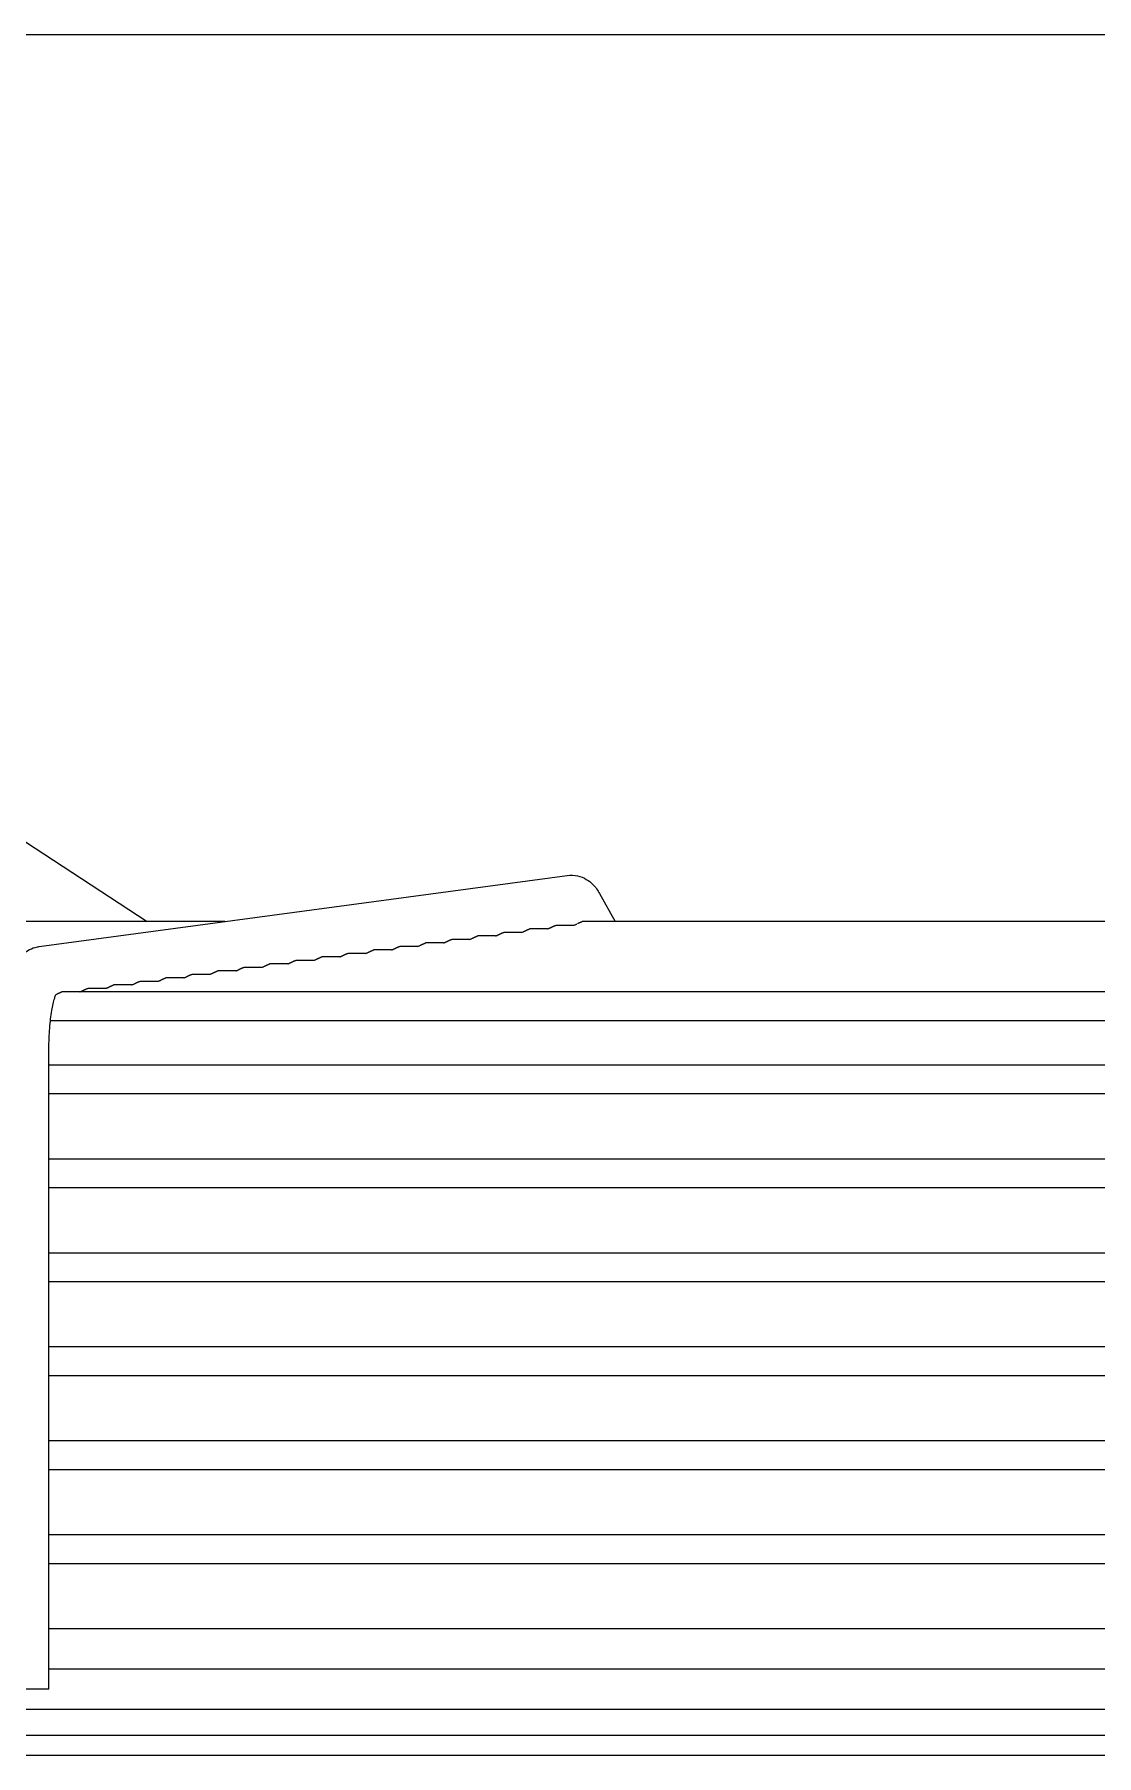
# Model space of a CAD drawing. Header units: millimetres. Extents: x 16200 to 32328, y 19251 to 29476.
# Drawn here: x 16832.98 to 16837.07, y 19603.94 to 19610.58 of the extents above; entities that cross this region are included whole.
import ezdxf

# ---------------------------------------------------------------- set-up
doc = ezdxf.new("R2010")
doc.units = ezdxf.units.MM
doc.header["$LTSCALE"] = 5
doc.layers.add('UNIT', color=6, linetype='Continuous')

msp = doc.modelspace()

# ---------------------------------------------------------------- linework, layer by layer
at = {"layer": 'UNIT'}
for p, q in [((16832.0496, 19610.5774), (16842.1289, 19610.5774)), ((16832.4742, 19607.7721), (16833.4111, 19607.1581)), ((16832.9944, 19607.0615), (16835.0299, 19607.3361)), ((16835.1548, 19607.2662), (16835.2147, 19607.1581)), ((16833.7106, 19607.1581), (16832.205, 19607.1581)), ((16834.7541, 19607.1029), (16834.6854, 19607.1029)), ((16834.8543, 19607.1164), (16834.7856, 19607.1164)), ((16834.9545, 19607.1299), (16834.8858, 19607.1299)), ((16835.0544, 19607.1434), (16834.986, 19607.1434)), ((16839.0905, 19607.1581), (16835.0879, 19607.1581)), ((16834.2532, 19607.0354), (16834.1842, 19607.0354)), ((16834.3534, 19607.0489), (16834.2845, 19607.0489)), ((16834.4536, 19607.0624), (16834.3847, 19607.0624)), ((16834.5537, 19607.0759), (16834.4849, 19607.0759)), ((16834.6539, 19607.0894), (16834.5851, 19607.0894)), ((16833.7523, 19606.9679), (16833.6831, 19606.9679)), ((16833.8525, 19606.9814), (16833.7834, 19606.9814)), ((16833.9526, 19606.9949), (16833.8836, 19606.9949)), ((16834.0528, 19607.0084), (16833.9838, 19607.0084)), ((16834.153, 19607.0219), (16834.084, 19607.0219)), ((16833.2513, 19606.9004), (16833.182, 19606.9004)), ((16833.3515, 19606.9139), (16833.2822, 19606.9139)), ((16833.4517, 19606.9274), (16833.3825, 19606.9274)), ((16833.5519, 19606.9409), (16833.4827, 19606.9409)), ((16833.6521, 19606.9544), (16833.5829, 19606.9544)), ((16841.0967, 19606.8869), (16833.0818, 19606.8869)), ((16833.0381, 19606.7767), (16841.1403, 19606.7767)), ((16833.0323, 19604.1995), (16833.0323, 19606.6689)), ((16841.1462, 19606.605), (16833.0323, 19606.605)), ((16833.0612, 19606.6064), (16833.0633, 19606.605)), ((16833.8109, 19606.6064), (16833.8109, 19606.605)), ((16833.0323, 19606.4948), (16841.1462, 19606.4948)), ((16841.1462, 19606.2428), (16833.0323, 19606.2428)), ((16833.0323, 19606.1326), (16841.1462, 19606.1326)), ((16841.1462, 19605.8806), (16833.0323, 19605.8806)), ((16833.0323, 19605.7704), (16841.1462, 19605.7704)), ((16841.1462, 19605.5184), (16833.0323, 19605.5184)), ((16833.0323, 19605.4081), (16841.1462, 19605.4081)), ((16841.1462, 19605.1562), (16833.0323, 19605.1562)), ((16833.0323, 19605.0459), (16841.1462, 19605.0459)), ((16841.1462, 19604.794), (16833.0323, 19604.794)), ((16833.0323, 19604.6837), (16841.1462, 19604.6837)), ((16841.1462, 19604.4318), (16833.0323, 19604.4318)), ((16833.0323, 19604.2782), (16841.1462, 19604.2782)), ((16833.0323, 19604.1995), (16832.8354, 19604.1995)), ((16832.4632, 19604.1227), (16841.7152, 19604.1227)), ((16820.2191, 19604.0223), (16853.9593, 19604.0223)), ((16853.9593, 19603.9436), (16820.2191, 19603.9436))]:
    msp.add_line(p, q, dxfattribs=at)
for start_param, end_param in [(0.23649, 0.259134), (1.752338, 1.774981)]:
    msp.add_ellipse((16835.3728, 19606.6705), major_axis=(-0.0861, -0.0478), ratio=0.875426, start_param=start_param, end_param=end_param, dxfattribs=at)
for points, knots in [([(16835.0299, 19607.3361), (16835.0432, 19607.3379), (16835.0572, 19607.3372), (16835.0829, 19607.3314), (16835.0943, 19607.3265), (16835.1133, 19607.3152), (16835.121, 19607.3089), (16835.1338, 19607.2964), (16835.1389, 19607.2903), (16835.1477, 19607.2782), (16835.1514, 19607.2722), (16835.1547, 19607.2663), (16835.1547, 19607.2662), (16835.1548, 19607.2662)], [3.1066861, 3.1066861, 3.1066861, 3.1066861, 3.1999885, 3.1999885, 3.2942363, 3.2942363, 3.388484, 3.388484, 3.4827318, 3.4827318, 3.5769796, 3.5769796, 3.577925, 3.577925, 3.577925, 3.577925]), ([(16834.6539, 19607.0894), (16834.6552, 19607.0898), (16834.6564, 19607.0903), (16834.6575, 19607.0907), (16834.6588, 19607.0912), (16834.66, 19607.0917), (16834.6612, 19607.0922), (16834.6624, 19607.0927), (16834.6635, 19607.0932), (16834.6646, 19607.0937), (16834.6657, 19607.0942), (16834.6667, 19607.0947), (16834.6677, 19607.0952), (16834.6687, 19607.0956), (16834.6696, 19607.0961), (16834.6705, 19607.0965), (16834.6714, 19607.0969), (16834.6723, 19607.0974), (16834.6731, 19607.0978), (16834.6739, 19607.0981), (16834.6746, 19607.0985), (16834.6754, 19607.0989), (16834.6761, 19607.0992), (16834.6768, 19607.0996), (16834.6774, 19607.0999), (16834.6781, 19607.1002), (16834.6787, 19607.1005), (16834.6793, 19607.1008), (16834.6799, 19607.101), (16834.6804, 19607.1013), (16834.6809, 19607.1015), (16834.6814, 19607.1017), (16834.6819, 19607.1019), (16834.6823, 19607.1021), (16834.6828, 19607.1022), (16834.6832, 19607.1024), (16834.6835, 19607.1025), (16834.6839, 19607.1026), (16834.6842, 19607.1027), (16834.6845, 19607.1028), (16834.6848, 19607.1028), (16834.6851, 19607.1029), (16834.6853, 19607.1029), (16834.6853, 19607.1029), (16834.6853, 19607.1029), (16834.6854, 19607.1029)], [0.1730327, 0.1730327, 0.1730327, 0.1730327, 0.195122, 0.195122, 0.195122, 0.2195122, 0.2195122, 0.2195122, 0.2439024, 0.2439024, 0.2439024, 0.2682927, 0.2682927, 0.2682927, 0.2926829, 0.2926829, 0.2926829, 0.3170732, 0.3170732, 0.3170732, 0.3414634, 0.3414634, 0.3414634, 0.3658537, 0.3658537, 0.3658537, 0.3902439, 0.3902439, 0.3902439, 0.4146341, 0.4146341, 0.4146341, 0.4390244, 0.4390244, 0.4390244, 0.4634146, 0.4634146, 0.4634146, 0.4878049, 0.4878049, 0.4878049, 0.5121951, 0.5121951, 0.5121951, 0.5157186, 0.5157186, 0.5157186, 0.5157186]), ([(16834.7541, 19607.1029), (16834.7554, 19607.1033), (16834.7566, 19607.1038), (16834.7578, 19607.1042), (16834.759, 19607.1048), (16834.7603, 19607.1053), (16834.7615, 19607.1058), (16834.7626, 19607.1063), (16834.7638, 19607.1068), (16834.7648, 19607.1072), (16834.7659, 19607.1077), (16834.7669, 19607.1082), (16834.7679, 19607.1087), (16834.7689, 19607.1091), (16834.7698, 19607.1096), (16834.7707, 19607.11), (16834.7716, 19607.1104), (16834.7725, 19607.1109), (16834.7733, 19607.1113), (16834.7741, 19607.1117), (16834.7749, 19607.112), (16834.7756, 19607.1124), (16834.7763, 19607.1127), (16834.777, 19607.1131), (16834.7777, 19607.1134), (16834.7783, 19607.1137), (16834.7789, 19607.114), (16834.7795, 19607.1143), (16834.7801, 19607.1145), (16834.7806, 19607.1148), (16834.7811, 19607.115), (16834.7816, 19607.1152), (16834.7821, 19607.1154), (16834.7826, 19607.1156), (16834.783, 19607.1157), (16834.7834, 19607.1159), (16834.7837, 19607.116), (16834.7841, 19607.1161), (16834.7844, 19607.1162), (16834.7847, 19607.1163), (16834.785, 19607.1163), (16834.7853, 19607.1164), (16834.7855, 19607.1164), (16834.7855, 19607.1164), (16834.7856, 19607.1164), (16834.7856, 19607.1164)], [0.17268, 0.17268, 0.17268, 0.17268, 0.195122, 0.195122, 0.195122, 0.2195122, 0.2195122, 0.2195122, 0.2439024, 0.2439024, 0.2439024, 0.2682927, 0.2682927, 0.2682927, 0.2926829, 0.2926829, 0.2926829, 0.3170732, 0.3170732, 0.3170732, 0.3414634, 0.3414634, 0.3414634, 0.3658537, 0.3658537, 0.3658537, 0.3902439, 0.3902439, 0.3902439, 0.4146341, 0.4146341, 0.4146341, 0.4390244, 0.4390244, 0.4390244, 0.4634146, 0.4634146, 0.4634146, 0.4878049, 0.4878049, 0.4878049, 0.5121951, 0.5121951, 0.5121951, 0.515732, 0.515732, 0.515732, 0.515732]), ([(16834.8543, 19607.1164), (16834.8556, 19607.1168), (16834.8568, 19607.1173), (16834.858, 19607.1178), (16834.8593, 19607.1183), (16834.8605, 19607.1188), (16834.8617, 19607.1193), (16834.8629, 19607.1198), (16834.864, 19607.1203), (16834.8651, 19607.1207), (16834.8661, 19607.1212), (16834.8672, 19607.1217), (16834.8682, 19607.1222), (16834.8691, 19607.1226), (16834.8701, 19607.1231), (16834.871, 19607.1235), (16834.8719, 19607.1239), (16834.8727, 19607.1244), (16834.8735, 19607.1248), (16834.8743, 19607.1252), (16834.8751, 19607.1255), (16834.8758, 19607.1259), (16834.8766, 19607.1262), (16834.8773, 19607.1266), (16834.8779, 19607.1269), (16834.8786, 19607.1272), (16834.8792, 19607.1275), (16834.8797, 19607.1278), (16834.8803, 19607.128), (16834.8809, 19607.1283), (16834.8814, 19607.1285), (16834.8819, 19607.1287), (16834.8823, 19607.1289), (16834.8828, 19607.1291), (16834.8832, 19607.1292), (16834.8836, 19607.1294), (16834.884, 19607.1295), (16834.8843, 19607.1296), (16834.8847, 19607.1297), (16834.885, 19607.1298), (16834.8852, 19607.1298), (16834.8855, 19607.1298), (16834.8857, 19607.1299), (16834.8858, 19607.1299), (16834.8858, 19607.1299), (16834.8858, 19607.1299)], [0.1723275, 0.1723275, 0.1723275, 0.1723275, 0.195122, 0.195122, 0.195122, 0.2195122, 0.2195122, 0.2195122, 0.2439024, 0.2439024, 0.2439024, 0.2682927, 0.2682927, 0.2682927, 0.2926829, 0.2926829, 0.2926829, 0.3170732, 0.3170732, 0.3170732, 0.3414634, 0.3414634, 0.3414634, 0.3658537, 0.3658537, 0.3658537, 0.3902439, 0.3902439, 0.3902439, 0.4146341, 0.4146341, 0.4146341, 0.4390244, 0.4390244, 0.4390244, 0.4634146, 0.4634146, 0.4634146, 0.4878049, 0.4878049, 0.4878049, 0.5121951, 0.5121951, 0.5121951, 0.5157454, 0.5157454, 0.5157454, 0.5157454]), ([(16834.9545, 19607.1299), (16834.9558, 19607.1303), (16834.957, 19607.1308), (16834.9582, 19607.1313), (16834.9595, 19607.1318), (16834.9608, 19607.1323), (16834.9619, 19607.1328), (16834.9631, 19607.1333), (16834.9642, 19607.1338), (16834.9653, 19607.1343), (16834.9664, 19607.1347), (16834.9674, 19607.1352), (16834.9684, 19607.1357), (16834.9694, 19607.1361), (16834.9703, 19607.1366), (16834.9712, 19607.137), (16834.9721, 19607.1374), (16834.973, 19607.1379), (16834.9738, 19607.1383), (16834.9746, 19607.1387), (16834.9753, 19607.139), (16834.9761, 19607.1394), (16834.9768, 19607.1397), (16834.9775, 19607.1401), (16834.9781, 19607.1404), (16834.9788, 19607.1407), (16834.9794, 19607.141), (16834.98, 19607.1413), (16834.9806, 19607.1415), (16834.9811, 19607.1418), (16834.9816, 19607.142), (16834.9821, 19607.1422), (16834.9826, 19607.1424), (16834.983, 19607.1426), (16834.9834, 19607.1427), (16834.9838, 19607.1429), (16834.9842, 19607.143), (16834.9846, 19607.1431), (16834.9849, 19607.1432), (16834.9852, 19607.1432), (16834.9855, 19607.1433), (16834.9857, 19607.1433), (16834.9859, 19607.1434), (16834.986, 19607.1434), (16834.986, 19607.1434), (16834.986, 19607.1434)], [0.1719755, 0.1719755, 0.1719755, 0.1719755, 0.195122, 0.195122, 0.195122, 0.2195122, 0.2195122, 0.2195122, 0.2439024, 0.2439024, 0.2439024, 0.2682927, 0.2682927, 0.2682927, 0.2926829, 0.2926829, 0.2926829, 0.3170732, 0.3170732, 0.3170732, 0.3414634, 0.3414634, 0.3414634, 0.3658537, 0.3658537, 0.3658537, 0.3902439, 0.3902439, 0.3902439, 0.4146341, 0.4146341, 0.4146341, 0.4390244, 0.4390244, 0.4390244, 0.4634146, 0.4634146, 0.4634146, 0.4878049, 0.4878049, 0.4878049, 0.5121951, 0.5121951, 0.5121951, 0.5157586, 0.5157586, 0.5157586, 0.5157586]), ([(16835.0544, 19607.1434), (16835.0547, 19607.1435), (16835.055, 19607.1436), (16835.0553, 19607.1437), (16835.0567, 19607.1442), (16835.0581, 19607.1447), (16835.0594, 19607.1453), (16835.0607, 19607.1458), (16835.062, 19607.1463), (16835.0632, 19607.1469), (16835.0644, 19607.1474), (16835.0656, 19607.1479), (16835.0667, 19607.1484)], [0.16559879, 0.16559879, 0.16559879, 0.16559879, 0.17073171, 0.17073171, 0.17073171, 0.19512195, 0.19512195, 0.19512195, 0.2195122, 0.2195122, 0.2195122, 0.24390244, 0.24390244, 0.24390244, 0.24390244]), ([(16835.0698, 19607.15), (16835.0708, 19607.1504), (16835.0718, 19607.1509), (16835.0727, 19607.1514), (16835.0736, 19607.1518), (16835.0745, 19607.1523), (16835.0753, 19607.1527), (16835.0762, 19607.1531), (16835.0769, 19607.1535), (16835.0777, 19607.1539), (16835.0784, 19607.1543), (16835.0791, 19607.1546), (16835.0798, 19607.155), (16835.0805, 19607.1553), (16835.0811, 19607.1556), (16835.0817, 19607.1559), (16835.0823, 19607.1562), (16835.0829, 19607.1564), (16835.0834, 19607.1567), (16835.0839, 19607.1569), (16835.0844, 19607.1571), (16835.0848, 19607.1573), (16835.0853, 19607.1575), (16835.0857, 19607.1576), (16835.0861, 19607.1577), (16835.0864, 19607.1579), (16835.0868, 19607.1579), (16835.0871, 19607.158), (16835.0874, 19607.1581), (16835.0876, 19607.1581), (16835.0879, 19607.1581), (16835.0879, 19607.1581), (16835.0879, 19607.1581), (16835.0879, 19607.1581)], [0.2682927, 0.2682927, 0.2682927, 0.2682927, 0.2926829, 0.2926829, 0.2926829, 0.3170732, 0.3170732, 0.3170732, 0.3414634, 0.3414634, 0.3414634, 0.3658537, 0.3658537, 0.3658537, 0.3902439, 0.3902439, 0.3902439, 0.4146341, 0.4146341, 0.4146341, 0.4390244, 0.4390244, 0.4390244, 0.4634146, 0.4634146, 0.4634146, 0.4878049, 0.4878049, 0.4878049, 0.5121951, 0.5121951, 0.5121951, 0.5152045, 0.5152045, 0.5152045, 0.5152045]), ([(16832.8354, 19606.6689), (16832.8354, 19606.7017), (16832.8367, 19606.7345), (16832.8419, 19606.7979), (16832.8458, 19606.8283), (16832.8562, 19606.8852), (16832.8626, 19606.9115), (16832.8792, 19606.9601), (16832.8887, 19606.9825), (16832.9125, 19607.0152), (16832.9216, 19607.0257), (16832.9477, 19607.0462), (16832.9659, 19607.0562), (16832.99, 19607.0608), (16832.9922, 19607.0612), (16832.9944, 19607.0615)], [1.570796, 1.570796, 1.570796, 1.570796, 1.877974, 1.877974, 2.185152, 2.185152, 2.49233, 2.49233, 2.799508, 2.799508, 2.940974, 2.940974, 3.091858, 3.091858, 3.106686, 3.106686, 3.106686, 3.106686]), ([(16834.153, 19607.0219), (16834.1541, 19607.0223), (16834.1553, 19607.0227), (16834.1563, 19607.0232), (16834.1576, 19607.0237), (16834.1588, 19607.0242), (16834.16, 19607.0247), (16834.1612, 19607.0252), (16834.1623, 19607.0257), (16834.1634, 19607.0262), (16834.1645, 19607.0267), (16834.1655, 19607.0271), (16834.1665, 19607.0276), (16834.1675, 19607.0281), (16834.1684, 19607.0285), (16834.1693, 19607.029), (16834.1702, 19607.0294), (16834.1711, 19607.0298), (16834.1719, 19607.0302), (16834.1727, 19607.0306), (16834.1735, 19607.031), (16834.1742, 19607.0314), (16834.1749, 19607.0317), (16834.1756, 19607.0321), (16834.1763, 19607.0324), (16834.177, 19607.0327), (16834.1776, 19607.033), (16834.1781, 19607.0333), (16834.1787, 19607.0335), (16834.1793, 19607.0338), (16834.1798, 19607.034), (16834.1803, 19607.0342), (16834.1808, 19607.0344), (16834.1812, 19607.0346), (16834.1816, 19607.0348), (16834.182, 19607.0349), (16834.1824, 19607.035), (16834.1828, 19607.0351), (16834.1831, 19607.0352), (16834.1834, 19607.0353), (16834.1837, 19607.0353), (16834.1839, 19607.0354), (16834.1842, 19607.0354), (16834.1842, 19607.0354), (16834.1842, 19607.0354), (16834.1842, 19607.0354)], [0.1747945, 0.1747945, 0.1747945, 0.1747945, 0.195122, 0.195122, 0.195122, 0.2195122, 0.2195122, 0.2195122, 0.2439024, 0.2439024, 0.2439024, 0.2682927, 0.2682927, 0.2682927, 0.2926829, 0.2926829, 0.2926829, 0.3170732, 0.3170732, 0.3170732, 0.3414634, 0.3414634, 0.3414634, 0.3658537, 0.3658537, 0.3658537, 0.3902439, 0.3902439, 0.3902439, 0.4146341, 0.4146341, 0.4146341, 0.4390244, 0.4390244, 0.4390244, 0.4634146, 0.4634146, 0.4634146, 0.4878049, 0.4878049, 0.4878049, 0.5121951, 0.5121951, 0.5121951, 0.5156505, 0.5156505, 0.5156505, 0.5156505]), ([(16834.2532, 19607.0354), (16834.2544, 19607.0358), (16834.2555, 19607.0362), (16834.2566, 19607.0367), (16834.2578, 19607.0372), (16834.2591, 19607.0377), (16834.2603, 19607.0382), (16834.2614, 19607.0387), (16834.2626, 19607.0392), (16834.2637, 19607.0397), (16834.2647, 19607.0402), (16834.2658, 19607.0407), (16834.2668, 19607.0411), (16834.2677, 19607.0416), (16834.2687, 19607.042), (16834.2696, 19607.0425), (16834.2705, 19607.0429), (16834.2713, 19607.0433), (16834.2721, 19607.0437), (16834.2729, 19607.0441), (16834.2737, 19607.0445), (16834.2744, 19607.0449), (16834.2752, 19607.0452), (16834.2759, 19607.0456), (16834.2765, 19607.0459), (16834.2772, 19607.0462), (16834.2778, 19607.0465), (16834.2784, 19607.0468), (16834.279, 19607.047), (16834.2795, 19607.0473), (16834.28, 19607.0475), (16834.2805, 19607.0477), (16834.281, 19607.0479), (16834.2814, 19607.0481), (16834.2819, 19607.0483), (16834.2823, 19607.0484), (16834.2826, 19607.0485), (16834.283, 19607.0486), (16834.2833, 19607.0487), (16834.2836, 19607.0488), (16834.2839, 19607.0488), (16834.2842, 19607.0489), (16834.2844, 19607.0489), (16834.2844, 19607.0489), (16834.2844, 19607.0489), (16834.2845, 19607.0489)], [0.1744428, 0.1744428, 0.1744428, 0.1744428, 0.195122, 0.195122, 0.195122, 0.2195122, 0.2195122, 0.2195122, 0.2439024, 0.2439024, 0.2439024, 0.2682927, 0.2682927, 0.2682927, 0.2926829, 0.2926829, 0.2926829, 0.3170732, 0.3170732, 0.3170732, 0.3414634, 0.3414634, 0.3414634, 0.3658537, 0.3658537, 0.3658537, 0.3902439, 0.3902439, 0.3902439, 0.4146341, 0.4146341, 0.4146341, 0.4390244, 0.4390244, 0.4390244, 0.4634146, 0.4634146, 0.4634146, 0.4878049, 0.4878049, 0.4878049, 0.5121951, 0.5121951, 0.5121951, 0.5156642, 0.5156642, 0.5156642, 0.5156642]), ([(16834.3534, 19607.0489), (16834.3546, 19607.0493), (16834.3557, 19607.0498), (16834.3568, 19607.0502), (16834.3581, 19607.0507), (16834.3593, 19607.0512), (16834.3605, 19607.0517), (16834.3617, 19607.0522), (16834.3628, 19607.0527), (16834.3639, 19607.0532), (16834.365, 19607.0537), (16834.366, 19607.0542), (16834.367, 19607.0546), (16834.368, 19607.0551), (16834.3689, 19607.0555), (16834.3698, 19607.056), (16834.3707, 19607.0564), (16834.3716, 19607.0568), (16834.3724, 19607.0572), (16834.3732, 19607.0576), (16834.3739, 19607.058), (16834.3747, 19607.0584), (16834.3754, 19607.0587), (16834.3761, 19607.0591), (16834.3768, 19607.0594), (16834.3774, 19607.0597), (16834.378, 19607.06), (16834.3786, 19607.0603), (16834.3792, 19607.0605), (16834.3797, 19607.0608), (16834.3802, 19607.061), (16834.3807, 19607.0612), (16834.3812, 19607.0614), (16834.3816, 19607.0616), (16834.3821, 19607.0618), (16834.3825, 19607.0619), (16834.3828, 19607.062), (16834.3832, 19607.0621), (16834.3835, 19607.0622), (16834.3838, 19607.0623), (16834.3841, 19607.0623), (16834.3844, 19607.0624), (16834.3846, 19607.0624), (16834.3846, 19607.0624), (16834.3847, 19607.0624), (16834.3847, 19607.0624)], [0.1740907, 0.1740907, 0.1740907, 0.1740907, 0.195122, 0.195122, 0.195122, 0.2195122, 0.2195122, 0.2195122, 0.2439024, 0.2439024, 0.2439024, 0.2682927, 0.2682927, 0.2682927, 0.2926829, 0.2926829, 0.2926829, 0.3170732, 0.3170732, 0.3170732, 0.3414634, 0.3414634, 0.3414634, 0.3658537, 0.3658537, 0.3658537, 0.3902439, 0.3902439, 0.3902439, 0.4146341, 0.4146341, 0.4146341, 0.4390244, 0.4390244, 0.4390244, 0.4634146, 0.4634146, 0.4634146, 0.4878049, 0.4878049, 0.4878049, 0.5121951, 0.5121951, 0.5121951, 0.5156779, 0.5156779, 0.5156779, 0.5156779]), ([(16834.4536, 19607.0624), (16834.4548, 19607.0628), (16834.4559, 19607.0633), (16834.457, 19607.0637), (16834.4583, 19607.0642), (16834.4596, 19607.0647), (16834.4607, 19607.0652), (16834.4619, 19607.0657), (16834.463, 19607.0662), (16834.4641, 19607.0667), (16834.4652, 19607.0672), (16834.4662, 19607.0677), (16834.4672, 19607.0681), (16834.4682, 19607.0686), (16834.4691, 19607.0691), (16834.47, 19607.0695), (16834.4709, 19607.0699), (16834.4718, 19607.0703), (16834.4726, 19607.0707), (16834.4734, 19607.0711), (16834.4742, 19607.0715), (16834.4749, 19607.0719), (16834.4756, 19607.0722), (16834.4763, 19607.0726), (16834.477, 19607.0729), (16834.4776, 19607.0732), (16834.4783, 19607.0735), (16834.4788, 19607.0738), (16834.4794, 19607.074), (16834.48, 19607.0743), (16834.4805, 19607.0745), (16834.481, 19607.0747), (16834.4814, 19607.0749), (16834.4819, 19607.0751), (16834.4823, 19607.0752), (16834.4827, 19607.0754), (16834.4831, 19607.0755), (16834.4834, 19607.0756), (16834.4838, 19607.0757), (16834.4841, 19607.0758), (16834.4843, 19607.0758), (16834.4846, 19607.0759), (16834.4848, 19607.0759), (16834.4849, 19607.0759), (16834.4849, 19607.0759), (16834.4849, 19607.0759)], [0.1737382, 0.1737382, 0.1737382, 0.1737382, 0.195122, 0.195122, 0.195122, 0.2195122, 0.2195122, 0.2195122, 0.2439024, 0.2439024, 0.2439024, 0.2682927, 0.2682927, 0.2682927, 0.2926829, 0.2926829, 0.2926829, 0.3170732, 0.3170732, 0.3170732, 0.3414634, 0.3414634, 0.3414634, 0.3658537, 0.3658537, 0.3658537, 0.3902439, 0.3902439, 0.3902439, 0.4146341, 0.4146341, 0.4146341, 0.4390244, 0.4390244, 0.4390244, 0.4634146, 0.4634146, 0.4634146, 0.4878049, 0.4878049, 0.4878049, 0.5121951, 0.5121951, 0.5121951, 0.5156915, 0.5156915, 0.5156915, 0.5156915]), ([(16834.5537, 19607.0759), (16834.555, 19607.0763), (16834.5561, 19607.0768), (16834.5573, 19607.0772), (16834.5586, 19607.0777), (16834.5598, 19607.0782), (16834.561, 19607.0787), (16834.5622, 19607.0792), (16834.5633, 19607.0797), (16834.5644, 19607.0802), (16834.5654, 19607.0807), (16834.5665, 19607.0812), (16834.5675, 19607.0816), (16834.5684, 19607.0821), (16834.5694, 19607.0826), (16834.5703, 19607.083), (16834.5712, 19607.0834), (16834.572, 19607.0838), (16834.5728, 19607.0842), (16834.5736, 19607.0846), (16834.5744, 19607.085), (16834.5751, 19607.0854), (16834.5759, 19607.0857), (16834.5766, 19607.0861), (16834.5772, 19607.0864), (16834.5779, 19607.0867), (16834.5785, 19607.087), (16834.5791, 19607.0873), (16834.5796, 19607.0875), (16834.5802, 19607.0878), (16834.5807, 19607.088), (16834.5812, 19607.0882), (16834.5817, 19607.0884), (16834.5821, 19607.0886), (16834.5825, 19607.0887), (16834.5829, 19607.0889), (16834.5833, 19607.089), (16834.5837, 19607.0891), (16834.584, 19607.0892), (16834.5843, 19607.0893), (16834.5846, 19607.0893), (16834.5848, 19607.0894), (16834.5851, 19607.0894), (16834.5851, 19607.0894), (16834.5851, 19607.0894), (16834.5851, 19607.0894)], [0.1733855, 0.1733855, 0.1733855, 0.1733855, 0.195122, 0.195122, 0.195122, 0.2195122, 0.2195122, 0.2195122, 0.2439024, 0.2439024, 0.2439024, 0.2682927, 0.2682927, 0.2682927, 0.2926829, 0.2926829, 0.2926829, 0.3170732, 0.3170732, 0.3170732, 0.3414634, 0.3414634, 0.3414634, 0.3658537, 0.3658537, 0.3658537, 0.3902439, 0.3902439, 0.3902439, 0.4146341, 0.4146341, 0.4146341, 0.4390244, 0.4390244, 0.4390244, 0.4634146, 0.4634146, 0.4634146, 0.4878049, 0.4878049, 0.4878049, 0.5121951, 0.5121951, 0.5121951, 0.5157051, 0.5157051, 0.5157051, 0.5157051]), ([(16833.6521, 19606.9544), (16833.6531, 19606.9548), (16833.6541, 19606.9552), (16833.6551, 19606.9556), (16833.6564, 19606.9561), (16833.6576, 19606.9566), (16833.6588, 19606.9571), (16833.66, 19606.9576), (16833.6611, 19606.9581), (16833.6622, 19606.9586), (16833.6633, 19606.9591), (16833.6644, 19606.9596), (16833.6653, 19606.9601), (16833.6663, 19606.9605), (16833.6673, 19606.961), (16833.6682, 19606.9614), (16833.6691, 19606.9619), (16833.6699, 19606.9623), (16833.6707, 19606.9627), (16833.6716, 19606.9631), (16833.6723, 19606.9635), (16833.6731, 19606.9639), (16833.6738, 19606.9642), (16833.6745, 19606.9646), (16833.6751, 19606.9649), (16833.6758, 19606.9652), (16833.6764, 19606.9655), (16833.677, 19606.9658), (16833.6776, 19606.966), (16833.6781, 19606.9663), (16833.6786, 19606.9665), (16833.6792, 19606.9667), (16833.6796, 19606.9669), (16833.6801, 19606.9671), (16833.6805, 19606.9673), (16833.6809, 19606.9674), (16833.6813, 19606.9675), (16833.6816, 19606.9677), (16833.682, 19606.9677), (16833.6823, 19606.9678), (16833.6826, 19606.9679), (16833.6828, 19606.9679), (16833.683, 19606.9679), (16833.6831, 19606.9679), (16833.6831, 19606.9679), (16833.6831, 19606.9679)], [0.1765439, 0.1765439, 0.1765439, 0.1765439, 0.195122, 0.195122, 0.195122, 0.2195122, 0.2195122, 0.2195122, 0.2439024, 0.2439024, 0.2439024, 0.2682927, 0.2682927, 0.2682927, 0.2926829, 0.2926829, 0.2926829, 0.3170732, 0.3170732, 0.3170732, 0.3414634, 0.3414634, 0.3414634, 0.3658537, 0.3658537, 0.3658537, 0.3902439, 0.3902439, 0.3902439, 0.4146341, 0.4146341, 0.4146341, 0.4390244, 0.4390244, 0.4390244, 0.4634146, 0.4634146, 0.4634146, 0.4878049, 0.4878049, 0.4878049, 0.5121951, 0.5121951, 0.5121951, 0.5155818, 0.5155818, 0.5155818, 0.5155818]), ([(16833.7523, 19606.9679), (16833.7533, 19606.9683), (16833.7544, 19606.9687), (16833.7554, 19606.9691), (16833.7566, 19606.9696), (16833.7579, 19606.9701), (16833.7591, 19606.9706), (16833.7603, 19606.9711), (16833.7614, 19606.9716), (16833.7625, 19606.9721), (16833.7636, 19606.9726), (16833.7646, 19606.9731), (16833.7656, 19606.9736), (16833.7666, 19606.9741), (16833.7675, 19606.9745), (16833.7684, 19606.975), (16833.7693, 19606.9754), (16833.7702, 19606.9758), (16833.771, 19606.9762), (16833.7718, 19606.9766), (16833.7726, 19606.977), (16833.7733, 19606.9774), (16833.774, 19606.9777), (16833.7747, 19606.9781), (16833.7754, 19606.9784), (16833.776, 19606.9787), (16833.7767, 19606.979), (16833.7772, 19606.9793), (16833.7778, 19606.9795), (16833.7784, 19606.9798), (16833.7789, 19606.98), (16833.7794, 19606.9802), (16833.7798, 19606.9804), (16833.7803, 19606.9806), (16833.7807, 19606.9808), (16833.7811, 19606.9809), (16833.7815, 19606.981), (16833.7819, 19606.9811), (16833.7822, 19606.9812), (16833.7825, 19606.9813), (16833.7828, 19606.9814), (16833.783, 19606.9814), (16833.7833, 19606.9814), (16833.7833, 19606.9814), (16833.7833, 19606.9814), (16833.7834, 19606.9814)], [0.1761954, 0.1761954, 0.1761954, 0.1761954, 0.195122, 0.195122, 0.195122, 0.2195122, 0.2195122, 0.2195122, 0.2439024, 0.2439024, 0.2439024, 0.2682927, 0.2682927, 0.2682927, 0.2926829, 0.2926829, 0.2926829, 0.3170732, 0.3170732, 0.3170732, 0.3414634, 0.3414634, 0.3414634, 0.3658537, 0.3658537, 0.3658537, 0.3902439, 0.3902439, 0.3902439, 0.4146341, 0.4146341, 0.4146341, 0.4390244, 0.4390244, 0.4390244, 0.4634146, 0.4634146, 0.4634146, 0.4878049, 0.4878049, 0.4878049, 0.5121951, 0.5121951, 0.5121951, 0.5155955, 0.5155955, 0.5155955, 0.5155955]), ([(16833.8525, 19606.9814), (16833.8535, 19606.9818), (16833.8546, 19606.9822), (16833.8556, 19606.9826), (16833.8569, 19606.9831), (16833.8581, 19606.9836), (16833.8593, 19606.9841), (16833.8605, 19606.9847), (16833.8616, 19606.9852), (16833.8627, 19606.9856), (16833.8638, 19606.9861), (16833.8648, 19606.9866), (16833.8658, 19606.9871), (16833.8668, 19606.9876), (16833.8677, 19606.988), (16833.8686, 19606.9885), (16833.8695, 19606.9889), (16833.8704, 19606.9893), (16833.8712, 19606.9897), (16833.872, 19606.9901), (16833.8728, 19606.9905), (16833.8735, 19606.9909), (16833.8743, 19606.9912), (16833.875, 19606.9916), (16833.8756, 19606.9919), (16833.8763, 19606.9922), (16833.8769, 19606.9925), (16833.8775, 19606.9928), (16833.878, 19606.993), (16833.8786, 19606.9933), (16833.8791, 19606.9935), (16833.8796, 19606.9937), (16833.8801, 19606.9939), (16833.8805, 19606.9941), (16833.8809, 19606.9943), (16833.8814, 19606.9944), (16833.8817, 19606.9945), (16833.8821, 19606.9946), (16833.8824, 19606.9947), (16833.8827, 19606.9948), (16833.883, 19606.9949), (16833.8833, 19606.9949), (16833.8835, 19606.9949), (16833.8835, 19606.9949), (16833.8835, 19606.9949), (16833.8836, 19606.9949)], [0.1758462, 0.1758462, 0.1758462, 0.1758462, 0.195122, 0.195122, 0.195122, 0.2195122, 0.2195122, 0.2195122, 0.2439024, 0.2439024, 0.2439024, 0.2682927, 0.2682927, 0.2682927, 0.2926829, 0.2926829, 0.2926829, 0.3170732, 0.3170732, 0.3170732, 0.3414634, 0.3414634, 0.3414634, 0.3658537, 0.3658537, 0.3658537, 0.3902439, 0.3902439, 0.3902439, 0.4146341, 0.4146341, 0.4146341, 0.4390244, 0.4390244, 0.4390244, 0.4634146, 0.4634146, 0.4634146, 0.4878049, 0.4878049, 0.4878049, 0.5121951, 0.5121951, 0.5121951, 0.5156093, 0.5156093, 0.5156093, 0.5156093]), ([(16833.9526, 19606.9949), (16833.9537, 19606.9953), (16833.9548, 19606.9957), (16833.9558, 19606.9961), (16833.9571, 19606.9966), (16833.9584, 19606.9972), (16833.9595, 19606.9977), (16833.9607, 19606.9982), (16833.9619, 19606.9987), (16833.9629, 19606.9992), (16833.964, 19606.9996), (16833.9651, 19607.0001), (16833.966, 19607.0006), (16833.967, 19607.0011), (16833.968, 19607.0015), (16833.9689, 19607.002), (16833.9698, 19607.0024), (16833.9706, 19607.0028), (16833.9714, 19607.0032), (16833.9723, 19607.0036), (16833.973, 19607.004), (16833.9738, 19607.0044), (16833.9745, 19607.0047), (16833.9752, 19607.0051), (16833.9758, 19607.0054), (16833.9765, 19607.0057), (16833.9771, 19607.006), (16833.9777, 19607.0063), (16833.9783, 19607.0065), (16833.9788, 19607.0068), (16833.9793, 19607.007), (16833.9798, 19607.0072), (16833.9803, 19607.0074), (16833.9807, 19607.0076), (16833.9812, 19607.0078), (16833.9816, 19607.0079), (16833.9819, 19607.008), (16833.9823, 19607.0081), (16833.9826, 19607.0082), (16833.9829, 19607.0083), (16833.9832, 19607.0084), (16833.9835, 19607.0084), (16833.9837, 19607.0084), (16833.9837, 19607.0084), (16833.9838, 19607.0084), (16833.9838, 19607.0084)], [0.1754963, 0.1754963, 0.1754963, 0.1754963, 0.195122, 0.195122, 0.195122, 0.2195122, 0.2195122, 0.2195122, 0.2439024, 0.2439024, 0.2439024, 0.2682927, 0.2682927, 0.2682927, 0.2926829, 0.2926829, 0.2926829, 0.3170732, 0.3170732, 0.3170732, 0.3414634, 0.3414634, 0.3414634, 0.3658537, 0.3658537, 0.3658537, 0.3902439, 0.3902439, 0.3902439, 0.4146341, 0.4146341, 0.4146341, 0.4390244, 0.4390244, 0.4390244, 0.4634146, 0.4634146, 0.4634146, 0.4878049, 0.4878049, 0.4878049, 0.5121951, 0.5121951, 0.5121951, 0.5156231, 0.5156231, 0.5156231, 0.5156231]), ([(16834.0528, 19607.0084), (16834.0539, 19607.0088), (16834.055, 19607.0092), (16834.0561, 19607.0096), (16834.0574, 19607.0102), (16834.0586, 19607.0107), (16834.0598, 19607.0112), (16834.061, 19607.0117), (16834.0621, 19607.0122), (16834.0632, 19607.0127), (16834.0643, 19607.0132), (16834.0653, 19607.0136), (16834.0663, 19607.0141), (16834.0673, 19607.0146), (16834.0682, 19607.015), (16834.0691, 19607.0155), (16834.07, 19607.0159), (16834.0709, 19607.0163), (16834.0717, 19607.0167), (16834.0725, 19607.0171), (16834.0733, 19607.0175), (16834.074, 19607.0179), (16834.0747, 19607.0182), (16834.0754, 19607.0186), (16834.0761, 19607.0189), (16834.0767, 19607.0192), (16834.0773, 19607.0195), (16834.0779, 19607.0198), (16834.0785, 19607.02), (16834.079, 19607.0203), (16834.0796, 19607.0205), (16834.0801, 19607.0207), (16834.0805, 19607.0209), (16834.081, 19607.0211), (16834.0814, 19607.0213), (16834.0818, 19607.0214), (16834.0822, 19607.0215), (16834.0825, 19607.0216), (16834.0829, 19607.0217), (16834.0832, 19607.0218), (16834.0835, 19607.0218), (16834.0837, 19607.0219), (16834.0839, 19607.0219), (16834.084, 19607.0219), (16834.084, 19607.0219), (16834.084, 19607.0219)], [0.1751457, 0.1751457, 0.1751457, 0.1751457, 0.195122, 0.195122, 0.195122, 0.2195122, 0.2195122, 0.2195122, 0.2439024, 0.2439024, 0.2439024, 0.2682927, 0.2682927, 0.2682927, 0.2926829, 0.2926829, 0.2926829, 0.3170732, 0.3170732, 0.3170732, 0.3414634, 0.3414634, 0.3414634, 0.3658537, 0.3658537, 0.3658537, 0.3902439, 0.3902439, 0.3902439, 0.4146341, 0.4146341, 0.4146341, 0.4390244, 0.4390244, 0.4390244, 0.4634146, 0.4634146, 0.4634146, 0.4878049, 0.4878049, 0.4878049, 0.5121951, 0.5121951, 0.5121951, 0.5156368, 0.5156368, 0.5156368, 0.5156368]), ([(16833.1512, 19606.8869), (16833.1521, 19606.8873), (16833.153, 19606.8876), (16833.1539, 19606.888), (16833.1552, 19606.8885), (16833.1564, 19606.889), (16833.1576, 19606.8896), (16833.1588, 19606.8901), (16833.16, 19606.8906), (16833.161, 19606.8911), (16833.1621, 19606.8916), (16833.1632, 19606.8921), (16833.1642, 19606.8925), (16833.1652, 19606.893), (16833.1661, 19606.8935), (16833.167, 19606.8939), (16833.1679, 19606.8944), (16833.1688, 19606.8948), (16833.1696, 19606.8952), (16833.1704, 19606.8956), (16833.1712, 19606.896), (16833.1719, 19606.8964), (16833.1726, 19606.8967), (16833.1733, 19606.8971), (16833.174, 19606.8974), (16833.1747, 19606.8977), (16833.1753, 19606.898), (16833.1759, 19606.8983), (16833.1764, 19606.8986), (16833.177, 19606.8988), (16833.1775, 19606.899), (16833.178, 19606.8993), (16833.1785, 19606.8995), (16833.1789, 19606.8996), (16833.1794, 19606.8998), (16833.1798, 19606.8999), (16833.1801, 19606.9001), (16833.1805, 19606.9002), (16833.1808, 19606.9003), (16833.1811, 19606.9003), (16833.1814, 19606.9004), (16833.1817, 19606.9004), (16833.1819, 19606.9004), (16833.1819, 19606.9004), (16833.182, 19606.9004), (16833.182, 19606.9004)], [0.1782737, 0.1782737, 0.1782737, 0.1782737, 0.195122, 0.195122, 0.195122, 0.2195122, 0.2195122, 0.2195122, 0.2439024, 0.2439024, 0.2439024, 0.2682927, 0.2682927, 0.2682927, 0.2926829, 0.2926829, 0.2926829, 0.3170732, 0.3170732, 0.3170732, 0.3414634, 0.3414634, 0.3414634, 0.3658537, 0.3658537, 0.3658537, 0.3902439, 0.3902439, 0.3902439, 0.4146341, 0.4146341, 0.4146341, 0.4390244, 0.4390244, 0.4390244, 0.4634146, 0.4634146, 0.4634146, 0.4878049, 0.4878049, 0.4878049, 0.5121951, 0.5121951, 0.5121951, 0.5155129, 0.5155129, 0.5155129, 0.5155129]), ([(16833.2513, 19606.9004), (16833.2523, 19606.9008), (16833.2532, 19606.9012), (16833.2541, 19606.9015), (16833.2554, 19606.902), (16833.2567, 19606.9026), (16833.2579, 19606.9031), (16833.2591, 19606.9036), (16833.2602, 19606.9041), (16833.2613, 19606.9046), (16833.2624, 19606.9051), (16833.2634, 19606.9056), (16833.2644, 19606.906), (16833.2654, 19606.9065), (16833.2663, 19606.907), (16833.2672, 19606.9074), (16833.2681, 19606.9079), (16833.269, 19606.9083), (16833.2698, 19606.9087), (16833.2706, 19606.9091), (16833.2714, 19606.9095), (16833.2721, 19606.9099), (16833.2729, 19606.9102), (16833.2736, 19606.9106), (16833.2742, 19606.9109), (16833.2749, 19606.9112), (16833.2755, 19606.9115), (16833.2761, 19606.9118), (16833.2767, 19606.9121), (16833.2772, 19606.9123), (16833.2777, 19606.9125), (16833.2782, 19606.9128), (16833.2787, 19606.9129), (16833.2792, 19606.9131), (16833.2796, 19606.9133), (16833.28, 19606.9134), (16833.2804, 19606.9136), (16833.2807, 19606.9137), (16833.2811, 19606.9138), (16833.2814, 19606.9138), (16833.2817, 19606.9139), (16833.2819, 19606.9139), (16833.2821, 19606.9139), (16833.2822, 19606.9139), (16833.2822, 19606.9139), (16833.2822, 19606.9139)], [0.1779295, 0.1779295, 0.1779295, 0.1779295, 0.195122, 0.195122, 0.195122, 0.2195122, 0.2195122, 0.2195122, 0.2439024, 0.2439024, 0.2439024, 0.2682927, 0.2682927, 0.2682927, 0.2926829, 0.2926829, 0.2926829, 0.3170732, 0.3170732, 0.3170732, 0.3414634, 0.3414634, 0.3414634, 0.3658537, 0.3658537, 0.3658537, 0.3902439, 0.3902439, 0.3902439, 0.4146341, 0.4146341, 0.4146341, 0.4390244, 0.4390244, 0.4390244, 0.4634146, 0.4634146, 0.4634146, 0.4878049, 0.4878049, 0.4878049, 0.5121951, 0.5121951, 0.5121951, 0.5155267, 0.5155267, 0.5155267, 0.5155267]), ([(16833.3515, 19606.9139), (16833.3525, 19606.9143), (16833.3535, 19606.9147), (16833.3544, 19606.915), (16833.3557, 19606.9156), (16833.3569, 19606.9161), (16833.3581, 19606.9166), (16833.3593, 19606.9171), (16833.3604, 19606.9176), (16833.3615, 19606.9181), (16833.3626, 19606.9186), (16833.3636, 19606.9191), (16833.3646, 19606.9196), (16833.3656, 19606.92), (16833.3666, 19606.9205), (16833.3675, 19606.9209), (16833.3684, 19606.9214), (16833.3692, 19606.9218), (16833.37, 19606.9222), (16833.3709, 19606.9226), (16833.3716, 19606.923), (16833.3724, 19606.9234), (16833.3731, 19606.9237), (16833.3738, 19606.9241), (16833.3745, 19606.9244), (16833.3751, 19606.9247), (16833.3757, 19606.925), (16833.3763, 19606.9253), (16833.3769, 19606.9256), (16833.3774, 19606.9258), (16833.378, 19606.926), (16833.3785, 19606.9262), (16833.3789, 19606.9264), (16833.3794, 19606.9266), (16833.3798, 19606.9268), (16833.3802, 19606.9269), (16833.3806, 19606.927), (16833.381, 19606.9272), (16833.3813, 19606.9273), (16833.3816, 19606.9273), (16833.3819, 19606.9274), (16833.3821, 19606.9274), (16833.3824, 19606.9274), (16833.3824, 19606.9274), (16833.3824, 19606.9274), (16833.3825, 19606.9274)], [0.1775844, 0.1775844, 0.1775844, 0.1775844, 0.195122, 0.195122, 0.195122, 0.2195122, 0.2195122, 0.2195122, 0.2439024, 0.2439024, 0.2439024, 0.2682927, 0.2682927, 0.2682927, 0.2926829, 0.2926829, 0.2926829, 0.3170732, 0.3170732, 0.3170732, 0.3414634, 0.3414634, 0.3414634, 0.3658537, 0.3658537, 0.3658537, 0.3902439, 0.3902439, 0.3902439, 0.4146341, 0.4146341, 0.4146341, 0.4390244, 0.4390244, 0.4390244, 0.4634146, 0.4634146, 0.4634146, 0.4878049, 0.4878049, 0.4878049, 0.5121951, 0.5121951, 0.5121951, 0.5155404, 0.5155404, 0.5155404, 0.5155404]), ([(16833.4517, 19606.9274), (16833.4527, 19606.9278), (16833.4537, 19606.9282), (16833.4546, 19606.9286), (16833.4559, 19606.9291), (16833.4572, 19606.9296), (16833.4583, 19606.9301), (16833.4595, 19606.9306), (16833.4607, 19606.9311), (16833.4618, 19606.9316), (16833.4628, 19606.9321), (16833.4639, 19606.9326), (16833.4649, 19606.9331), (16833.4659, 19606.9335), (16833.4668, 19606.934), (16833.4677, 19606.9344), (16833.4686, 19606.9349), (16833.4695, 19606.9353), (16833.4703, 19606.9357), (16833.4711, 19606.9361), (16833.4719, 19606.9365), (16833.4726, 19606.9369), (16833.4733, 19606.9372), (16833.474, 19606.9376), (16833.4747, 19606.9379), (16833.4753, 19606.9382), (16833.476, 19606.9385), (16833.4765, 19606.9388), (16833.4771, 19606.9391), (16833.4777, 19606.9393), (16833.4782, 19606.9395), (16833.4787, 19606.9397), (16833.4792, 19606.9399), (16833.4796, 19606.9401), (16833.48, 19606.9403), (16833.4804, 19606.9404), (16833.4808, 19606.9405), (16833.4812, 19606.9407), (16833.4815, 19606.9407), (16833.4818, 19606.9408), (16833.4821, 19606.9409), (16833.4824, 19606.9409), (16833.4826, 19606.9409), (16833.4826, 19606.9409), (16833.4826, 19606.9409), (16833.4827, 19606.9409)], [0.1772384, 0.1772384, 0.1772384, 0.1772384, 0.195122, 0.195122, 0.195122, 0.2195122, 0.2195122, 0.2195122, 0.2439024, 0.2439024, 0.2439024, 0.2682927, 0.2682927, 0.2682927, 0.2926829, 0.2926829, 0.2926829, 0.3170732, 0.3170732, 0.3170732, 0.3414634, 0.3414634, 0.3414634, 0.3658537, 0.3658537, 0.3658537, 0.3902439, 0.3902439, 0.3902439, 0.4146341, 0.4146341, 0.4146341, 0.4390244, 0.4390244, 0.4390244, 0.4634146, 0.4634146, 0.4634146, 0.4878049, 0.4878049, 0.4878049, 0.5121951, 0.5121951, 0.5121951, 0.5155542, 0.5155542, 0.5155542, 0.5155542]), ([(16833.5519, 19606.9409), (16833.5529, 19606.9413), (16833.5539, 19606.9417), (16833.5549, 19606.9421), (16833.5562, 19606.9426), (16833.5574, 19606.9431), (16833.5586, 19606.9436), (16833.5598, 19606.9441), (16833.5609, 19606.9446), (16833.562, 19606.9451), (16833.5631, 19606.9456), (16833.5641, 19606.9461), (16833.5651, 19606.9466), (16833.5661, 19606.947), (16833.567, 19606.9475), (16833.5679, 19606.9479), (16833.5688, 19606.9484), (16833.5697, 19606.9488), (16833.5705, 19606.9492), (16833.5713, 19606.9496), (16833.5721, 19606.95), (16833.5728, 19606.9504), (16833.5736, 19606.9507), (16833.5743, 19606.9511), (16833.5749, 19606.9514), (16833.5756, 19606.9517), (16833.5762, 19606.952), (16833.5768, 19606.9523), (16833.5774, 19606.9526), (16833.5779, 19606.9528), (16833.5784, 19606.953), (16833.5789, 19606.9532), (16833.5794, 19606.9534), (16833.5798, 19606.9536), (16833.5803, 19606.9538), (16833.5807, 19606.9539), (16833.581, 19606.954), (16833.5814, 19606.9542), (16833.5817, 19606.9542), (16833.582, 19606.9543), (16833.5823, 19606.9544), (16833.5826, 19606.9544), (16833.5828, 19606.9544), (16833.5828, 19606.9544), (16833.5829, 19606.9544), (16833.5829, 19606.9544)], [0.1768915, 0.1768915, 0.1768915, 0.1768915, 0.195122, 0.195122, 0.195122, 0.2195122, 0.2195122, 0.2195122, 0.2439024, 0.2439024, 0.2439024, 0.2682927, 0.2682927, 0.2682927, 0.2926829, 0.2926829, 0.2926829, 0.3170732, 0.3170732, 0.3170732, 0.3414634, 0.3414634, 0.3414634, 0.3658537, 0.3658537, 0.3658537, 0.3902439, 0.3902439, 0.3902439, 0.4146341, 0.4146341, 0.4146341, 0.4390244, 0.4390244, 0.4390244, 0.4634146, 0.4634146, 0.4634146, 0.4878049, 0.4878049, 0.4878049, 0.5121951, 0.5121951, 0.5121951, 0.515568, 0.515568, 0.515568, 0.515568]), ([(16833.0323, 19606.6689), (16833.0323, 19606.6953), (16833.0333, 19606.7217), (16833.0372, 19606.7713), (16833.04, 19606.7945), (16833.0467, 19606.8339), (16833.0506, 19606.8505), (16833.0559, 19606.8684), (16833.0574, 19606.8729), (16833.0588, 19606.8767)], [1.5707963, 1.5707963, 1.5707963, 1.5707963, 1.8648194, 1.8648194, 2.1537199, 2.1537199, 2.4236626, 2.4236626, 2.5311599, 2.5311599, 2.5311599, 2.5311599]), ([(16833.0588, 19606.8766), (16833.0595, 19606.877), (16833.0601, 19606.8773), (16833.0608, 19606.8776), (16833.0619, 19606.8781), (16833.0629, 19606.8786), (16833.0639, 19606.879), (16833.0649, 19606.8795), (16833.0659, 19606.88), (16833.0668, 19606.8804), (16833.0677, 19606.8809), (16833.0685, 19606.8813), (16833.0694, 19606.8817), (16833.0702, 19606.8821), (16833.0709, 19606.8825), (16833.0717, 19606.8829), (16833.0724, 19606.8832), (16833.0731, 19606.8836), (16833.0738, 19606.8839), (16833.0744, 19606.8842), (16833.075, 19606.8845), (16833.0756, 19606.8848), (16833.0762, 19606.8851), (16833.0768, 19606.8853), (16833.0773, 19606.8855), (16833.0778, 19606.8858), (16833.0783, 19606.886), (16833.0787, 19606.8861), (16833.0791, 19606.8863), (16833.0795, 19606.8864), (16833.0799, 19606.8866), (16833.0803, 19606.8867), (16833.0806, 19606.8868), (16833.0809, 19606.8868), (16833.0812, 19606.8869), (16833.0815, 19606.8869), (16833.0817, 19606.8869), (16833.0817, 19606.8869), (16833.0818, 19606.8869), (16833.0818, 19606.8869)], [0.2291588, 0.2291588, 0.2291588, 0.2291588, 0.2439024, 0.2439024, 0.2439024, 0.2682927, 0.2682927, 0.2682927, 0.2926829, 0.2926829, 0.2926829, 0.3170732, 0.3170732, 0.3170732, 0.3414634, 0.3414634, 0.3414634, 0.3658537, 0.3658537, 0.3658537, 0.3902439, 0.3902439, 0.3902439, 0.4146341, 0.4146341, 0.4146341, 0.4390244, 0.4390244, 0.4390244, 0.4634146, 0.4634146, 0.4634146, 0.4878049, 0.4878049, 0.4878049, 0.5121951, 0.5121951, 0.5121951, 0.5154991, 0.5154991, 0.5154991, 0.5154991])]:
    msp.add_open_spline(points, degree=3, knots=knots, dxfattribs=at)

doc.saveas('drawing.dxf')
